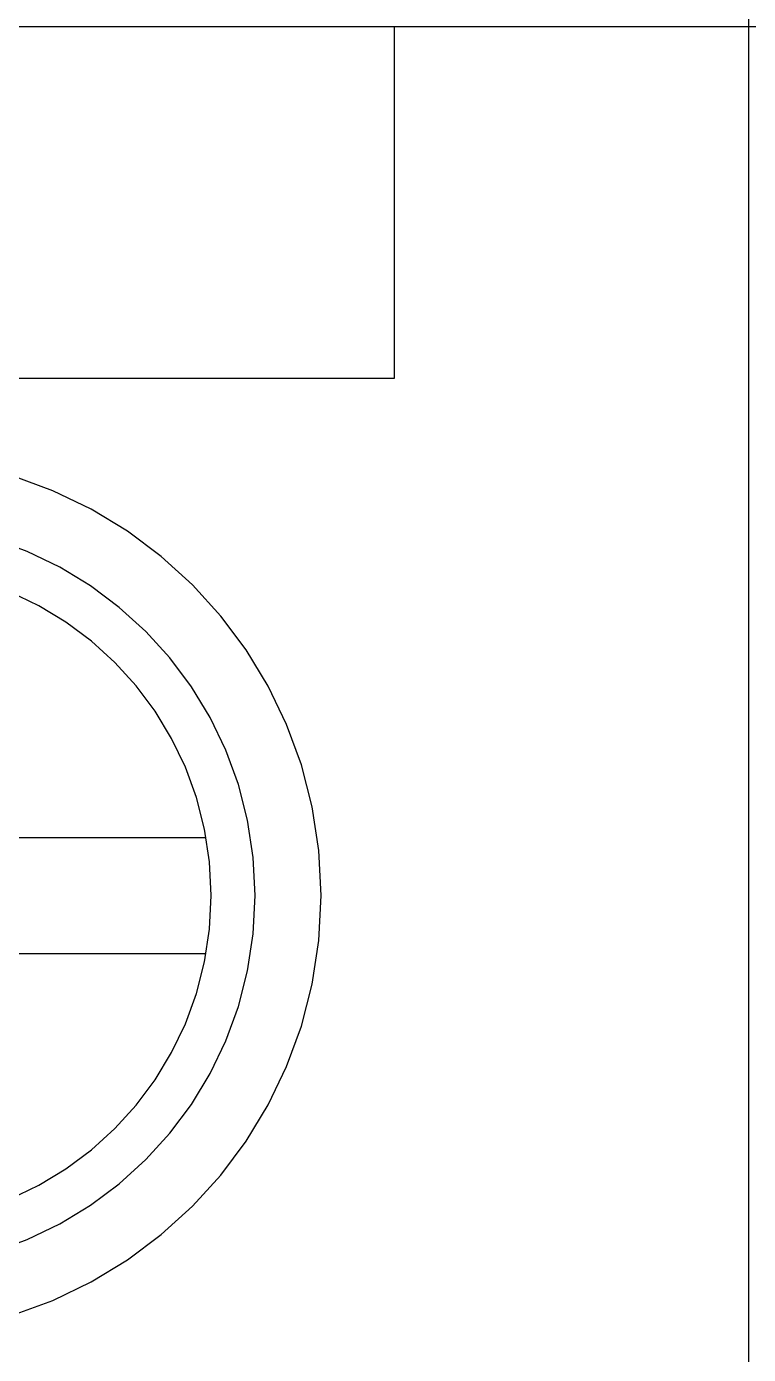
# Model space of a CAD drawing. Header units: millimetres. Extents: x -208796 to -83323, y 30910 to 103951.
# Drawn here: x -100249.65 to -100242.16, y 36501 to 36514.77 of the extents above; entities that cross this region are included whole.
import ezdxf

# ---------------------------------------------------------------- set-up
doc = ezdxf.new("R2010")
doc.units = ezdxf.units.MM
doc.header["$LTSCALE"] = 3

# ---------------------------------------------------------------- blocks, each defined once
blk = doc.blocks.new('*U99')
for p, q in [((8.986, 79.4816), (8.986, 0)), ((-8.986, 16.7063), (8.986, 16.7063)), ((5.3157, 13.0613), (5.3157, 16.7063)), ((8.986, 16.7063), (26.958, 16.7063)), ((23.2877, 13.0613), (23.2877, 16.7063)), ((-5.3156, 13.0613), (5.3157, 13.0613)), ((12.6564, 13.0613), (23.2877, 13.0613)), ((1.7734, 11.8934), (1.3547, 12.0467)), ((19.7454, 11.8934), (19.3267, 12.0467)), ((2.1716, 11.7016), (1.7734, 11.8934)), ((20.1436, 11.7016), (19.7454, 11.8934)), ((2.5473, 11.4734), (2.1716, 11.7016)), ((20.5193, 11.4734), (20.1436, 11.7016)), ((2.898, 11.2111), (2.5473, 11.4734)), ((20.87, 11.2111), (20.5193, 11.4734)), ((1.5074, 11.2636), (1.1515, 11.3939)), ((19.4794, 11.2636), (19.1235, 11.3939)), ((1.8458, 11.1006), (1.5074, 11.2636)), ((3.2217, 10.9169), (2.898, 11.2111)), ((19.8178, 11.1006), (19.4794, 11.2636)), ((21.1937, 10.9169), (20.87, 11.2111)), ((2.1651, 10.9065), (1.8458, 11.1006)), ((20.1371, 10.9065), (19.8178, 11.1006)), ((2.4633, 10.6836), (2.1651, 10.9065)), ((3.5156, 10.5934), (3.2217, 10.9169)), ((20.4353, 10.6836), (20.1371, 10.9065)), ((21.4876, 10.5934), (21.1937, 10.9169)), ((1.6286, 10.6999), (1.33, 10.8437)), ((19.6006, 10.6999), (19.302, 10.8437)), ((1.9105, 10.5287), (1.6286, 10.6999)), ((2.7384, 10.4336), (2.4633, 10.6836)), ((19.8825, 10.5287), (19.6006, 10.6999)), ((20.7104, 10.4336), (20.4353, 10.6836)), ((2.1736, 10.3321), (1.9105, 10.5287)), ((3.778, 10.2426), (3.5156, 10.5934)), ((20.1456, 10.3321), (19.8825, 10.5287)), ((21.75, 10.2426), (21.4876, 10.5934)), ((2.4163, 10.1114), (2.1736, 10.3321)), ((2.9883, 10.1587), (2.7384, 10.4336)), ((20.3883, 10.1114), (20.1456, 10.3321)), ((20.9603, 10.1587), (20.7104, 10.4336)), ((4.0062, 9.867), (3.778, 10.2426)), ((21.9782, 9.867), (21.75, 10.2426)), ((2.6368, 9.8689), (2.4163, 10.1114)), ((3.2113, 9.8605), (2.9883, 10.1587)), ((20.6088, 9.8689), (20.3883, 10.1114)), ((21.1833, 9.8605), (20.9603, 10.1587)), ((2.8335, 9.6058), (2.6368, 9.8689)), ((3.4052, 9.5413), (3.2113, 9.8605)), ((4.1982, 9.4686), (4.0062, 9.867)), ((20.8055, 9.6058), (20.6088, 9.8689)), ((21.3772, 9.5413), (21.1833, 9.8605)), ((22.1702, 9.4686), (21.9782, 9.867)), ((3.0046, 9.3241), (2.8335, 9.6058)), ((3.5684, 9.2026), (3.4052, 9.5413)), ((20.9766, 9.3241), (20.8055, 9.6058)), ((21.5404, 9.2026), (21.3772, 9.5413)), ((4.3513, 9.0501), (4.1982, 9.4686)), ((22.3233, 9.0501), (22.1702, 9.4686)), ((3.1486, 9.0253), (3.0046, 9.3241)), ((21.1206, 9.0253), (20.9766, 9.3241)), ((3.6986, 8.8468), (3.5684, 9.2026)), ((21.6706, 8.8468), (21.5404, 9.2026)), ((3.2633, 8.7114), (3.1486, 9.0253)), ((4.4637, 8.6134), (4.3513, 9.0501)), ((21.2353, 8.7114), (21.1206, 9.0253)), ((22.4357, 8.6134), (22.3233, 9.0501)), ((3.7941, 8.4756), (3.6986, 8.8468)), ((21.7661, 8.4756), (21.6706, 8.8468)), ((3.3476, 8.3839), (3.2633, 8.7114)), ((21.3196, 8.3839), (21.2353, 8.7114)), ((4.5327, 8.161), (4.4637, 8.6134)), ((22.5047, 8.161), (22.4357, 8.6134)), ((3.8527, 8.0911), (3.7941, 8.4756)), ((21.8247, 8.0911), (21.7661, 8.4756)), ((0.7856, 8.2986), (3.3635, 8.2986)), ((3.3995, 8.0446), (3.3476, 8.3839)), ((18.7576, 8.2986), (21.3355, 8.2986)), ((21.3715, 8.0446), (21.3196, 8.3839)), ((4.5563, 7.695), (4.5327, 8.161)), ((22.5283, 7.695), (22.5047, 8.161)), ((3.4172, 7.695), (3.3995, 8.0446)), ((3.8728, 7.695), (3.8527, 8.0911)), ((21.3892, 7.695), (21.3715, 8.0446)), ((21.8448, 7.695), (21.8247, 8.0911)), ((3.3995, 7.3457), (3.4172, 7.695)), ((3.4172, 7.695), (3.4172, 7.695)), ((3.8527, 7.2992), (3.8728, 7.695)), ((3.8728, 7.695), (3.8728, 7.695)), ((4.5327, 7.2293), (4.5563, 7.695)), ((4.5563, 7.695), (4.5563, 7.695)), ((21.3715, 7.3457), (21.3892, 7.695)), ((21.3892, 7.695), (21.3892, 7.695)), ((21.8247, 7.2992), (21.8448, 7.695)), ((21.8448, 7.695), (21.8448, 7.695)), ((22.5047, 7.2293), (22.5283, 7.695)), ((22.5283, 7.695), (22.5283, 7.695)), ((3.3476, 7.0064), (3.3995, 7.3457)), ((3.7941, 6.9146), (3.8527, 7.2992)), ((21.3196, 7.0064), (21.3715, 7.3457)), ((21.7661, 6.9146), (21.8247, 7.2992)), ((4.4637, 6.7768), (4.5327, 7.2293)), ((22.4357, 6.7768), (22.5047, 7.2293)), ((3.3635, 7.0914), (0.7856, 7.0914)), ((21.3355, 7.0914), (18.7576, 7.0914)), ((3.2633, 6.679), (3.3476, 7.0064)), ((3.6986, 6.5435), (3.7941, 6.9146)), ((21.2353, 6.679), (21.3196, 7.0064)), ((21.6706, 6.5435), (21.7661, 6.9146)), ((4.3513, 6.3403), (4.4637, 6.7768)), ((22.3233, 6.3403), (22.4357, 6.7768)), ((3.1486, 6.365), (3.2633, 6.679)), ((21.1206, 6.365), (21.2353, 6.679)), ((3.5684, 6.1876), (3.6986, 6.5435)), ((21.5404, 6.1876), (21.6706, 6.5435)), ((3.0046, 6.0664), (3.1486, 6.365)), ((4.1982, 5.9216), (4.3513, 6.3403)), ((20.9766, 6.0664), (21.1206, 6.365)), ((22.1702, 5.9216), (22.3233, 6.3403)), ((2.8335, 5.7845), (3.0046, 6.0664)), ((3.4052, 5.8492), (3.5684, 6.1876)), ((20.8055, 5.7845), (20.9766, 6.0664)), ((21.3772, 5.8492), (21.5404, 6.1876)), ((4.0062, 5.5234), (4.1982, 5.9216)), ((21.9782, 5.5234), (22.1702, 5.9216)), ((2.6368, 5.5214), (2.8335, 5.7845)), ((3.2113, 5.5299), (3.4052, 5.8492)), ((20.6088, 5.5214), (20.8055, 5.7845)), ((21.1833, 5.5299), (21.3772, 5.8492)), ((2.4163, 5.2787), (2.6368, 5.5214)), ((2.9883, 5.2317), (3.2113, 5.5299)), ((3.778, 5.1477), (4.0062, 5.5234)), ((20.3883, 5.2787), (20.6088, 5.5214)), ((20.9603, 5.2317), (21.1833, 5.5299)), ((21.75, 5.1477), (21.9782, 5.5234)), ((2.1736, 5.0582), (2.4163, 5.2787)), ((20.1456, 5.0582), (20.3883, 5.2787)), ((2.7384, 4.9566), (2.9883, 5.2317)), ((3.5156, 4.797), (3.778, 5.1477)), ((20.7104, 4.9566), (20.9603, 5.2317)), ((21.4876, 4.797), (21.75, 5.1477)), ((1.9105, 4.8615), (2.1736, 5.0582)), ((19.8825, 4.8615), (20.1456, 5.0582)), ((1.6286, 4.6904), (1.9105, 4.8615)), ((2.4633, 4.7067), (2.7384, 4.9566)), ((19.6006, 4.6904), (19.8825, 4.8615)), ((20.4353, 4.7067), (20.7104, 4.9566)), ((1.33, 4.5464), (1.6286, 4.6904)), ((2.1651, 4.4837), (2.4633, 4.7067)), ((3.2217, 4.4733), (3.5156, 4.797)), ((19.302, 4.5464), (19.6006, 4.6904)), ((20.1371, 4.4837), (20.4353, 4.7067)), ((21.1937, 4.4733), (21.4876, 4.797)), ((1.8458, 4.2898), (2.1651, 4.4837)), ((2.898, 4.1794), (3.2217, 4.4733)), ((19.8178, 4.2898), (20.1371, 4.4837)), ((20.87, 4.1794), (21.1937, 4.4733)), ((1.5074, 4.1266), (1.8458, 4.2898)), ((19.4794, 4.1266), (19.8178, 4.2898)), ((2.5473, 3.917), (2.898, 4.1794)), ((20.5193, 3.917), (20.87, 4.1794)), ((1.1515, 3.9964), (1.5074, 4.1266)), ((19.1235, 3.9964), (19.4794, 4.1266)), ((2.1716, 3.6888), (2.5473, 3.917)), ((20.1436, 3.6888), (20.5193, 3.917)), ((1.7734, 3.4968), (2.1716, 3.6888)), ((19.7454, 3.4968), (20.1436, 3.6888)), ((1.3547, 3.3437), (1.7734, 3.4968)), ((19.3267, 3.3437), (19.7454, 3.4968))]:
    blk.add_line(p, q)

msp = doc.modelspace()

# ---------------------------------------------------------------- block references
for p in [(-100269.12, 36498.064), (-100251.148, 36498.064)]:
    msp.add_blockref('*U99', p)

doc.saveas('drawing.dxf')
